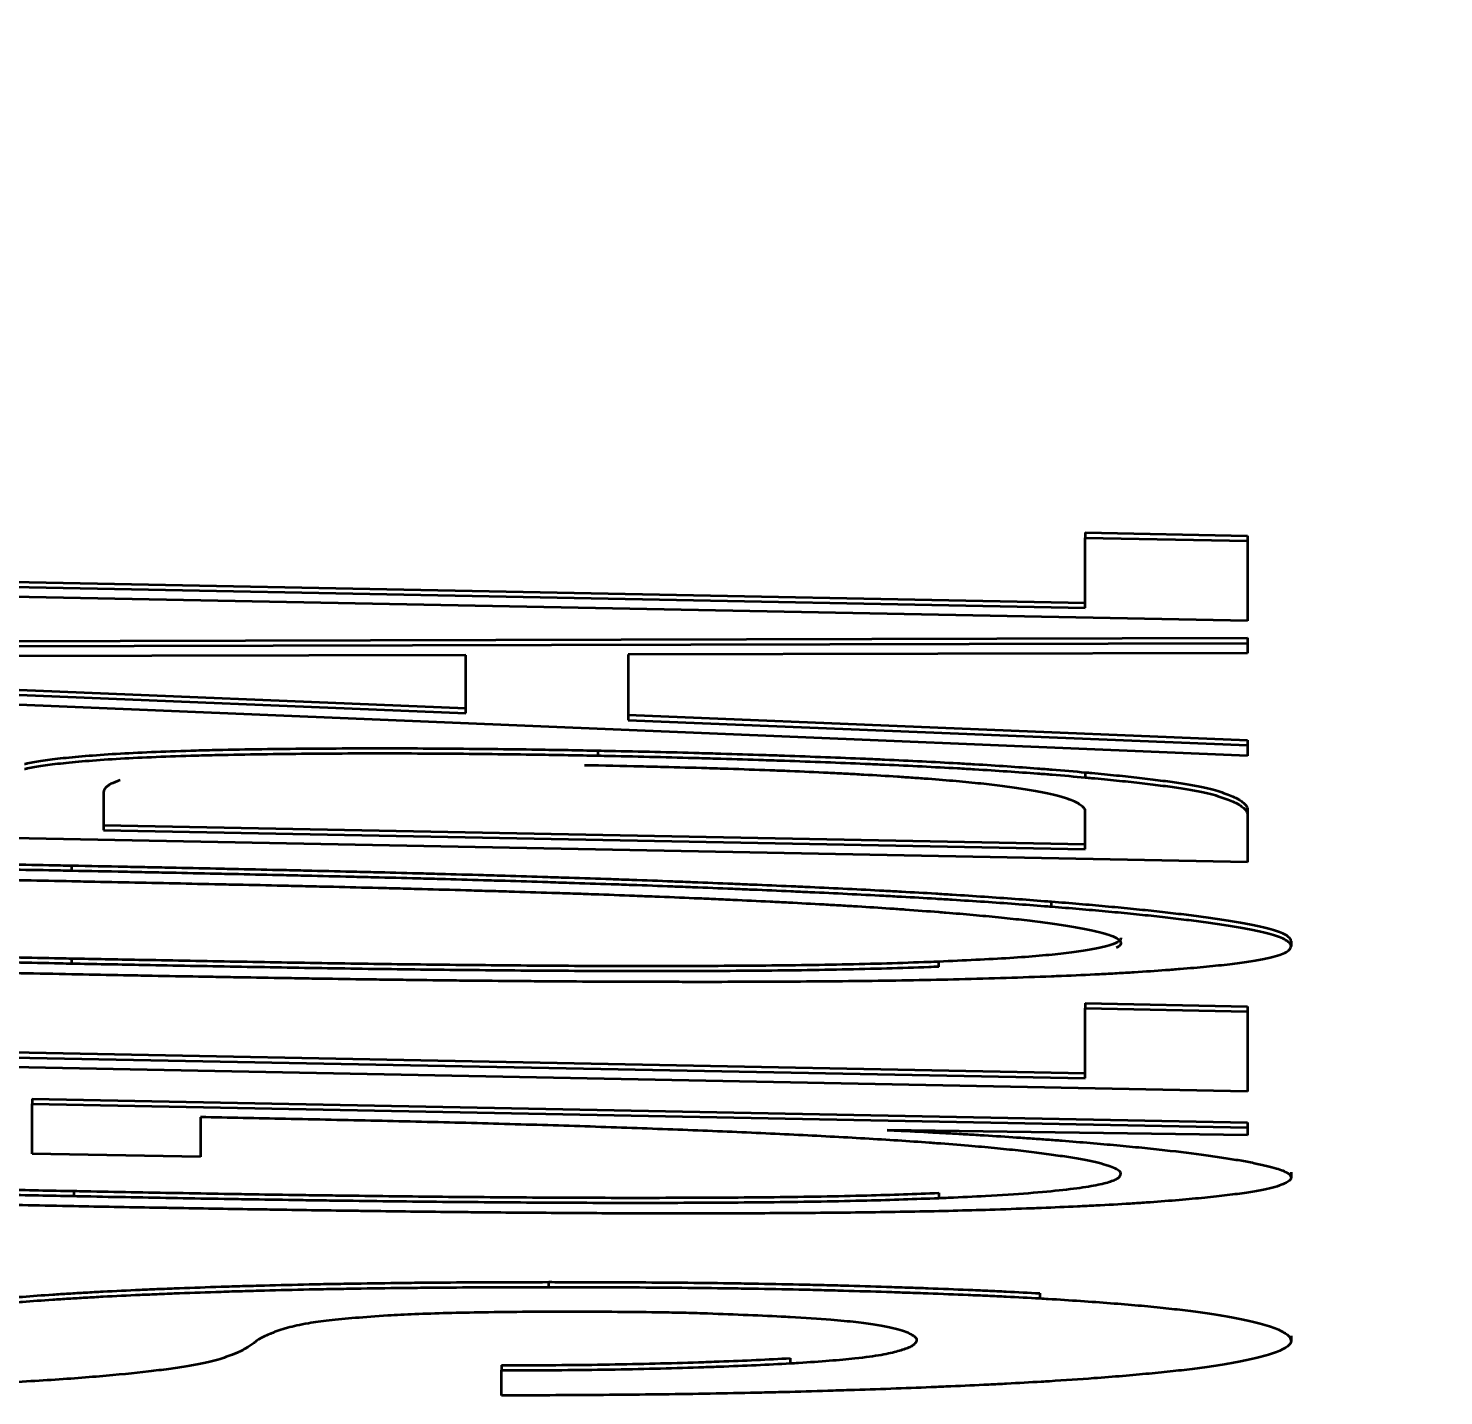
# Model space of a CAD drawing. Header units: millimetres. Extents: x 0 to 420, y 0 to 297.
# Drawn here: x 319.7529 to 320.033, y 137.5788 to 137.8494 of the extents above; entities that cross this region are included whole.
import ezdxf

# ---------------------------------------------------------------- set-up
doc = ezdxf.new("R2010")
doc.units = ezdxf.units.MM
doc.layers.add('尺寸线层', color=150, linetype='Continuous')
doc.styles.add('SLDTEXTSTYLE2', font='TXT', dxfattribs={"width": 0.7})
doc.dimstyles.new('SLDDIMSTYLE0', dxfattribs={"dimtxt": 3.5, "dimasz": 3.302, "dimexe": 0, "dimexo": 0.0625, "dimgap": 0.875, "dimtad": 1, "dimdec": 1, "dimlfac": 100, "dimrnd": 1e-09, "dimzin": 12, "dimdsep": 46, "dimtxsty": 'SLDTEXTSTYLE2', "dimsah": 1, "dimcen": 0.09, "dimadec": 0, "dimazin": 3, "dimtfac": 1, "dimtdec": 3, "dimtofl": 0, "dimtmove": 0, "dimatfit": 3, "dimfxl": 0, "dimfrac": 2, "dimtolj": 1, "dimtzin": 12, "dimarcsym": 0})

# ---------------------------------------------------------------- blocks, each defined once
blk = doc.blocks.new('_D')
at = {"layer": '尺寸线层'}
for p, q in [((291.94307, 202.64124), (364.68758, 202.64124)), ((363.68758, 202.64124), (363.68758, 128.58016)), ((326.11667, 128.58016), (364.68758, 128.58016))]:
    blk.add_line(p, q, dxfattribs=at)
for points in [[(363.68758, 202.64124), (363.17958, 199.33924), (364.19558, 199.33924)], [(363.68758, 128.58016), (364.19558, 131.88216), (363.17958, 131.88216)]]:
    blk.add_solid(points, dxfattribs=at)
at = {"layer": '尺寸线层', "insert": (359.17585, 158.53763), "char_height": 3.5, "attachment_point": 1, "rotation": 90, "style": 'SLDTEXTSTYLE2'}
blk.add_mtext('7406.11', dxfattribs=at)

msp = doc.modelspace()

# ---------------------------------------------------------------- linework, layer by layer
at = {"color": 7, "linetype": 'Continuous', "lineweight": 35}
for p, q in [((319.96209, 137.74956), (319.99421, 137.74893)), ((319.96209, 137.74956), (319.96209, 137.74856)), ((319.96209, 137.74856), (319.99421, 137.74793)), ((319.96209, 137.7347), (319.96209, 137.74856)), ((319.99421, 137.74893), (319.99421, 137.74793)), ((319.99421, 137.74793), (319.99421, 137.73211)), ((319.52921, 137.74413), (319.96209, 137.73569)), ((319.52921, 137.74313), (319.96209, 137.7347)), ((319.99421, 137.73211), (319.52921, 137.74118)), ((319.52921, 137.72755), (319.99421, 137.72872)), ((319.99421, 137.72872), (319.99421, 137.72772)), ((319.52921, 137.72655), (319.99421, 137.72772)), ((319.99421, 137.72574), (319.8716, 137.72542)), ((319.99421, 137.72772), (319.99421, 137.72574)), ((319.99421, 137.70542), (319.52921, 137.72464)), ((319.83947, 137.72533), (319.57661, 137.72466)), ((319.57661, 137.72466), (319.83947, 137.71383)), ((319.59944, 137.72472), (319.83947, 137.71483)), ((319.83947, 137.71383), (319.83947, 137.72533)), ((319.8716, 137.72542), (319.8716, 137.71248)), ((319.8716, 137.71348), (319.99421, 137.70846)), ((319.8716, 137.71248), (319.99421, 137.70747)), ((319.86572, 137.70544), (319.86572, 137.70644)), ((319.99421, 137.70846), (319.99421, 137.70747)), ((319.99421, 137.70747), (319.99421, 137.70542)), ((319.96209, 137.70212), (319.96209, 137.70112)), ((319.76779, 137.69819), (319.76779, 137.6907)), ((319.99421, 137.68433), (319.52921, 137.6934)), ((319.96209, 137.68692), (319.96209, 137.69441)), ((319.99421, 137.69478), (319.99421, 137.69378)), ((319.99421, 137.69378), (319.99421, 137.68433)), ((319.76779, 137.6917), (319.96209, 137.68792)), ((319.76779, 137.6907), (319.96209, 137.68692)), ((319.76152, 137.68262), (319.76152, 137.68362)), ((319.95543, 137.67549), (319.95543, 137.67649)), ((320.00283, 137.6687), (320.00283, 137.6677)), ((319.76152, 137.66424), (319.76152, 137.66523)), ((319.9331, 137.66365), (319.9331, 137.66465)), ((319.96209, 137.65644), (319.96209, 137.65544)), ((319.96209, 137.65644), (319.99421, 137.65581)), ((319.99421, 137.65581), (319.99421, 137.65481)), ((319.96209, 137.65544), (319.99421, 137.65481)), ((319.96209, 137.64157), (319.96209, 137.65544)), ((319.99421, 137.65481), (319.99421, 137.63899)), ((319.52921, 137.65101), (319.96209, 137.64257)), ((319.52921, 137.65001), (319.96209, 137.64157)), ((319.99421, 137.63899), (319.52921, 137.64806)), ((319.75368, 137.63751), (319.75368, 137.63651)), ((319.75368, 137.63751), (319.99421, 137.63283)), ((319.75368, 137.62665), (319.75368, 137.63651)), ((319.75368, 137.63651), (319.99421, 137.63183)), ((319.78698, 137.63388), (319.78698, 137.626)), ((319.99421, 137.63035), (319.92292, 137.63134)), ((319.99421, 137.63283), (319.99421, 137.63183)), ((319.99421, 137.63183), (319.99421, 137.63035)), ((319.78698, 137.626), (319.75368, 137.62665)), ((320.00283, 137.62297), (320.00283, 137.62197)), ((319.76191, 137.61928), (319.76191, 137.61828)), ((319.9331, 137.61888), (319.9331, 137.61788)), ((319.85593, 137.60026), (319.85593, 137.60126)), ((319.95308, 137.59903), (319.95308, 137.59803)), ((320.00283, 137.59059), (320.00283, 137.58959)), ((319.90372, 137.58618), (319.90372, 137.58518)), ((319.84653, 137.58478), (319.84653, 137.58378)), ((319.84653, 137.57881), (319.84653, 137.58378))]:
    msp.add_line(p, q, dxfattribs=at)
for points, knots in [([(318.59511, 137.95992), (318.61586, 137.93361), (318.65739, 137.88097), (318.7259, 137.80701), (318.79927, 137.73648), (318.87793, 137.67021), (318.96159, 137.60855), (319.04221, 137.55692), (319.11847, 137.51414), (319.18965, 137.4788), (319.26306, 137.44697), (319.34301, 137.41719), (319.42986, 137.39041), (319.51066, 137.37108), (319.581, 137.35833), (319.63306, 137.35129), (319.68112, 137.34695), (319.72691, 137.34459), (319.77614, 137.34421), (319.83173, 137.34617), (319.89034, 137.35074), (319.95148, 137.35829), (320.02171, 137.37001), (320.10096, 137.38738), (320.19273, 137.41339), (320.2866, 137.44653), (320.38183, 137.4875), (320.47474, 137.53498), (320.56498, 137.58896), (320.65213, 137.64931), (320.72981, 137.71112), (320.79863, 137.77299), (320.85945, 137.83394), (320.91736, 137.89801), (320.95307, 137.94334), (320.97092, 137.96601)], [0, 0, 0, 0, 0.037076, 0.074178, 0.111254, 0.149298, 0.187371, 0.225414, 0.254221, 0.283027, 0.312058, 0.341089, 0.375033, 0.409126, 0.42813, 0.44737, 0.459881, 0.4728, 0.489334, 0.506308, 0.528019, 0.549767, 0.571508, 0.604738, 0.637971, 0.676326, 0.714713, 0.753071, 0.792511, 0.831982, 0.871424, 0.903443, 0.935463, 0.967732, 1, 1, 1, 1]), ([(319.75212, 137.70381), (319.75233, 137.70385), (319.75339, 137.70407), (319.75569, 137.70446), (319.75967, 137.70497), (319.76473, 137.70544), (319.77087, 137.70586), (319.77804, 137.70621), (319.78468, 137.70644), (319.79172, 137.70661), (319.79907, 137.70674), (319.80811, 137.70684), (319.81728, 137.7069), (319.82648, 137.7069), (319.83565, 137.70685), (319.84474, 137.70677), (319.85481, 137.70664), (319.86173, 137.70651), (319.86572, 137.70644)], [0, 0, 0, 0, 0.0170389, 0.0852602, 0.1535159, 0.22182, 0.2901812, 0.3556573, 0.4210926, 0.4537215, 0.51908, 0.5843732, 0.6496575, 0.7149302, 0.780191, 0.8454409, 0.9106816, 1, 1, 1, 1]), ([(319.86572, 137.70644), (319.86648, 137.70642), (319.87026, 137.70635), (319.87697, 137.7062), (319.88427, 137.70601), (319.89144, 137.7058), (319.89707, 137.70563), (319.90396, 137.7054), (319.91071, 137.70515), (319.91727, 137.70489), (319.92368, 137.70461), (319.92985, 137.70432), (319.93572, 137.704), (319.94134, 137.70368), (319.94671, 137.70334), (319.95173, 137.70298), (319.95694, 137.70257), (319.95995, 137.70231), (319.96209, 137.70212)], [0, 0, 0, 0, 0.0192586, 0.0963186, 0.1733769, 0.2118963, 0.2889516, 0.3274706, 0.4045228, 0.481573, 0.5200931, 0.5971593, 0.6742254, 0.7127458, 0.7898107, 0.8668739, 0.9053938, 1, 1, 1, 1]), ([(319.75212, 137.70281), (319.75233, 137.70285), (319.75339, 137.70307), (319.75569, 137.70347), (319.75967, 137.70397), (319.76473, 137.70444), (319.77087, 137.70486), (319.77804, 137.70521), (319.78468, 137.70544), (319.79172, 137.70561), (319.79907, 137.70574), (319.80811, 137.70585), (319.81728, 137.7059), (319.82648, 137.7059), (319.83565, 137.70586), (319.84474, 137.70577), (319.85481, 137.70564), (319.86173, 137.70551), (319.86572, 137.70544)], [0, 0, 0, 0, 0.017039, 0.08526, 0.153516, 0.22182, 0.290181, 0.355657, 0.421093, 0.453721, 0.51908, 0.584373, 0.649657, 0.71493, 0.780191, 0.845441, 0.910682, 1, 1, 1, 1]), ([(319.96209, 137.69441), (319.96209, 137.69446), (319.96208, 137.69469), (319.96187, 137.6951), (319.96135, 137.69556), (319.96077, 137.69593), (319.96007, 137.69629), (319.95921, 137.69666), (319.95818, 137.69702), (319.95734, 137.69729), (319.95603, 137.69765), (319.95445, 137.69801), (319.95215, 137.69845), (319.9495, 137.69888), (319.94578, 137.69939), (319.94155, 137.69989), (319.93666, 137.70036), (319.93204, 137.70074), (319.92805, 137.70103), (319.92389, 137.70131), (319.91946, 137.70157), (319.9148, 137.70183), (319.91002, 137.70207), (319.90495, 137.7023), (319.89835, 137.70256), (319.89287, 137.70275), (319.88582, 137.70297), (319.88004, 137.70312), (319.87197, 137.70332), (319.86672, 137.70343), (319.86298, 137.70351)], [0, 0, 0, 0, 0.011906, 0.05954, 0.107173, 0.130986, 0.1548, 0.202432, 0.226245, 0.250059, 0.273874, 0.321519, 0.345334, 0.39298, 0.440627, 0.488276, 0.53594, 0.583601, 0.607418, 0.631235, 0.67889, 0.702706, 0.726522, 0.774189, 0.798007, 0.845664, 0.86948, 0.917128, 0.940943, 1, 1, 1, 1]), ([(319.86572, 137.70544), (319.86648, 137.70543), (319.87026, 137.70535), (319.87697, 137.7052), (319.88427, 137.70501), (319.89144, 137.70481), (319.89707, 137.70463), (319.90396, 137.7044), (319.91071, 137.70415), (319.91727, 137.70389), (319.92368, 137.70361), (319.92985, 137.70332), (319.93572, 137.70301), (319.94134, 137.70268), (319.94671, 137.70234), (319.95173, 137.70198), (319.95694, 137.70158), (319.95995, 137.70131), (319.96209, 137.70112)], [0, 0, 0, 0, 0.019259, 0.096319, 0.173377, 0.211896, 0.288952, 0.327471, 0.404523, 0.481573, 0.520093, 0.597159, 0.674225, 0.712746, 0.789811, 0.866874, 0.905394, 1, 1, 1, 1]), ([(319.77105, 137.70058), (319.77039, 137.70033), (319.76939, 137.69995), (319.7686, 137.69945), (319.76816, 137.69907), (319.76785, 137.69866), (319.76781, 137.69836), (319.76779, 137.69819)], [0, 0, 0, 0, 0.316079, 0.474052, 0.632023, 0.789991, 1, 1, 1, 1]), ([(319.96209, 137.70212), (319.96252, 137.70208), (319.96467, 137.70189), (319.96836, 137.70153), (319.9729, 137.70104), (319.97702, 137.70054), (319.98067, 137.70003), (319.98381, 137.69951), (319.98642, 137.69898), (319.98808, 137.69853), (319.98944, 137.69808), (319.99068, 137.69762), (319.99171, 137.69717), (319.99258, 137.69671), (319.99329, 137.69625), (319.99378, 137.69579), (319.99413, 137.6953), (319.99418, 137.695), (319.99421, 137.69478)], [0, 0, 0, 0, 0.017955, 0.08979, 0.161629, 0.23347, 0.305314, 0.377162, 0.449012, 0.520866, 0.556776, 0.628599, 0.700424, 0.736334, 0.808158, 0.879983, 0.915893, 1, 1, 1, 1]), ([(319.96209, 137.70112), (319.96252, 137.70108), (319.96467, 137.70089), (319.96836, 137.70053), (319.9729, 137.70005), (319.97702, 137.69955), (319.98067, 137.69904), (319.98381, 137.69851), (319.98642, 137.69798), (319.98808, 137.69753), (319.98944, 137.69708), (319.99068, 137.69663), (319.99171, 137.69617), (319.99258, 137.69571), (319.99329, 137.69526), (319.99378, 137.6948), (319.99413, 137.69431), (319.99418, 137.694), (319.99421, 137.69378)], [0, 0, 0, 0, 0.017955, 0.08979, 0.161629, 0.23347, 0.305314, 0.377162, 0.449012, 0.520866, 0.556776, 0.628599, 0.700424, 0.736334, 0.808158, 0.879983, 0.915893, 1, 1, 1, 1]), ([(319.76152, 137.68362), (319.76076, 137.68363), (319.75698, 137.68371), (319.75167, 137.68381), (319.74406, 137.68395), (319.73795, 137.68406), (319.73183, 137.68417), (319.7257, 137.68428), (319.71956, 137.68438), (319.71186, 137.68451), (319.70569, 137.6846), (319.69948, 137.68469), (319.69324, 137.68477), (319.68697, 137.68485), (319.68067, 137.68491), (319.67436, 137.68497), (319.66802, 137.68503), (319.66166, 137.68507), (319.65529, 137.6851), (319.6489, 137.68512), (319.6425, 137.68514), (319.6361, 137.68514), (319.62969, 137.68513), (319.62171, 137.6851), (319.61375, 137.68505), (319.60425, 137.68496), (319.59494, 137.68482), (319.58241, 137.68457), (319.57384, 137.68426), (319.568, 137.68405)], [0, 0, 0, 0, 0.011962, 0.059813, 0.083738, 0.131589, 0.155514, 0.179438, 0.227289, 0.251214, 0.299066, 0.322991, 0.346917, 0.394773, 0.418698, 0.442624, 0.490481, 0.514406, 0.538332, 0.586193, 0.61012, 0.634046, 0.68191, 0.705837, 0.753702, 0.801579, 0.849483, 0.897392, 1, 1, 1, 1]), ([(319.76152, 137.68262), (319.76076, 137.68264), (319.75698, 137.68271), (319.75167, 137.68281), (319.74406, 137.68295), (319.73795, 137.68307), (319.73183, 137.68317), (319.7257, 137.68328), (319.71956, 137.68338), (319.71186, 137.68351), (319.70569, 137.6836), (319.69948, 137.68369), (319.69324, 137.68378), (319.68697, 137.68385), (319.68067, 137.68392), (319.67436, 137.68398), (319.66802, 137.68403), (319.66166, 137.68407), (319.65529, 137.6841), (319.6489, 137.68413), (319.6425, 137.68414), (319.6361, 137.68414), (319.62969, 137.68413), (319.62171, 137.6841), (319.61375, 137.68405), (319.60425, 137.68397), (319.59494, 137.68383), (319.58241, 137.68357), (319.57384, 137.68326), (319.568, 137.68305)], [0, 0, 0, 0, 0.011962, 0.059813, 0.083738, 0.131589, 0.155514, 0.179438, 0.227289, 0.251214, 0.299066, 0.322991, 0.346917, 0.394773, 0.418698, 0.442624, 0.490481, 0.514406, 0.538332, 0.586193, 0.61012, 0.634046, 0.68191, 0.705837, 0.753702, 0.801579, 0.849483, 0.897392, 1, 1, 1, 1]), ([(319.95543, 137.67649), (319.95496, 137.67652), (319.95262, 137.67671), (319.94827, 137.67704), (319.94219, 137.67747), (319.93689, 137.67781), (319.93142, 137.67815), (319.9269, 137.67841), (319.92108, 137.67872), (319.91509, 137.67903), (319.90889, 137.67932), (319.90261, 137.6796), (319.8975, 137.67982), (319.89103, 137.68009), (319.88578, 137.6803), (319.87912, 137.68056), (319.87372, 137.68076), (319.86688, 137.681), (319.86134, 137.68118), (319.85434, 137.6814), (319.8487, 137.68158), (319.84157, 137.68179), (319.83582, 137.68195), (319.82857, 137.68214), (319.82273, 137.68229), (319.81536, 137.68247), (319.80942, 137.68261), (319.80199, 137.68278), (319.79602, 137.68291), (319.78853, 137.68307), (319.78253, 137.6832), (319.7765, 137.68332), (319.77001, 137.68345), (319.76501, 137.68355), (319.76152, 137.68362)], [0, 0, 0, 0, 0.0102448, 0.0512301, 0.092216, 0.1332024, 0.1536928, 0.1946799, 0.2151704, 0.2561581, 0.2971422, 0.317632, 0.3586143, 0.3791041, 0.4200865, 0.4405764, 0.481559, 0.5020489, 0.5430312, 0.5635209, 0.6045024, 0.6249921, 0.6659736, 0.6864634, 0.727445, 0.7479347, 0.7889154, 0.8094048, 0.850384, 0.8708735, 0.9118528, 0.9323422, 0.9528316, 1, 1, 1, 1]), ([(319.59033, 137.68118), (319.59098, 137.68121), (319.59426, 137.68134), (319.60052, 137.68155), (319.60937, 137.68177), (319.6216, 137.68197), (319.63422, 137.68205), (319.64676, 137.68207), (319.65616, 137.68206), (319.66553, 137.68202), (319.67795, 137.68192), (319.69028, 137.68179), (319.70249, 137.68163), (319.71007, 137.68152), (319.7161, 137.68142), (319.7206, 137.68135), (319.7266, 137.68125), (319.73408, 137.68111), (319.74625, 137.68089), (319.75536, 137.68072), (319.76152, 137.6806)], [0, 0, 0, 0, 0.013514, 0.067665, 0.121818, 0.175965, 0.282182, 0.335069, 0.387953, 0.440836, 0.493715, 0.599495, 0.652366, 0.705236, 0.731669, 0.758102, 0.784534, 0.837399, 0.890265, 1, 1, 1, 1]), ([(319.95543, 137.67549), (319.95496, 137.67553), (319.95262, 137.67571), (319.94827, 137.67604), (319.94219, 137.67647), (319.93689, 137.67681), (319.93142, 137.67715), (319.9269, 137.67741), (319.92108, 137.67772), (319.91509, 137.67803), (319.90889, 137.67832), (319.90261, 137.6786), (319.8975, 137.67883), (319.89103, 137.6791), (319.88578, 137.67931), (319.87912, 137.67956), (319.87372, 137.67976), (319.86688, 137.68), (319.86134, 137.68018), (319.85434, 137.6804), (319.8487, 137.68058), (319.84157, 137.68079), (319.83582, 137.68095), (319.82857, 137.68114), (319.82273, 137.68129), (319.81536, 137.68147), (319.80942, 137.68161), (319.80199, 137.68178), (319.79602, 137.68191), (319.78853, 137.68207), (319.78253, 137.6822), (319.7765, 137.68232), (319.77001, 137.68246), (319.76501, 137.68255), (319.76152, 137.68262)], [0, 0, 0, 0, 0.010245, 0.05123, 0.092216, 0.133202, 0.153693, 0.19468, 0.21517, 0.256158, 0.297142, 0.317632, 0.358614, 0.379104, 0.420087, 0.440576, 0.481559, 0.502049, 0.543031, 0.563521, 0.604502, 0.624992, 0.665974, 0.686463, 0.727445, 0.747935, 0.788915, 0.809405, 0.850384, 0.870873, 0.911853, 0.932342, 0.952832, 1, 1, 1, 1]), ([(319.76152, 137.6806), (319.76228, 137.68058), (319.76606, 137.68051), (319.77588, 137.68031), (319.78642, 137.68009), (319.79691, 137.67987), (319.80289, 137.67974), (319.80886, 137.6796), (319.81479, 137.67947), (319.82068, 137.67932), (319.82653, 137.67917), (319.83234, 137.67902), (319.8381, 137.67886), (319.84382, 137.67869), (319.8495, 137.67852), (319.85514, 137.67835), (319.86069, 137.67817), (319.86618, 137.67798), (319.87158, 137.67778), (319.87821, 137.67752), (319.88342, 137.67731), (319.88854, 137.67709), (319.89359, 137.67686), (319.89854, 137.67663), (319.90455, 137.67632), (319.90922, 137.67607), (319.91374, 137.67581), (319.91815, 137.67555), (319.9224, 137.67527), (319.92779, 137.6749), (319.93093, 137.67466), (319.9331, 137.6745)], [0, 0, 0, 0, 0.011695, 0.058476, 0.15204, 0.175431, 0.222212, 0.245602, 0.268993, 0.315777, 0.339167, 0.362558, 0.409342, 0.432732, 0.456123, 0.502908, 0.526299, 0.54969, 0.596478, 0.619869, 0.666656, 0.690048, 0.713439, 0.760227, 0.783619, 0.830411, 0.853803, 0.877194, 0.923986, 0.947378, 1, 1, 1, 1]), ([(320.00283, 137.6687), (320.00283, 137.66875), (320.00282, 137.66898), (320.00257, 137.66939), (320.00182, 137.66994), (320.00062, 137.67049), (319.99897, 137.67103), (319.99687, 137.67157), (319.99431, 137.6721), (319.99132, 137.67263), (319.98788, 137.67314), (319.98415, 137.67365), (319.9801, 137.67415), (319.97575, 137.67464), (319.97109, 137.67512), (319.96614, 137.67559), (319.96095, 137.67605), (319.95727, 137.67634), (319.95543, 137.67649)], [0, 0, 0, 0, 0.016432, 0.082173, 0.147916, 0.213659, 0.279403, 0.345148, 0.410893, 0.476637, 0.542378, 0.608114, 0.673849, 0.739585, 0.805322, 0.871059, 0.935485, 1, 1, 1, 1]), ([(320.00283, 137.6677), (320.00283, 137.66775), (320.00282, 137.66798), (320.00257, 137.66839), (320.00182, 137.66894), (320.00062, 137.66949), (319.99897, 137.67003), (319.99687, 137.67057), (319.99431, 137.6711), (319.99132, 137.67163), (319.98788, 137.67214), (319.98415, 137.67265), (319.9801, 137.67315), (319.97575, 137.67364), (319.97109, 137.67412), (319.96614, 137.67459), (319.96095, 137.67505), (319.95727, 137.67534), (319.95543, 137.67549)], [0, 0, 0, 0, 0.016432, 0.082173, 0.147916, 0.213659, 0.279403, 0.345148, 0.410893, 0.476637, 0.542378, 0.608114, 0.673849, 0.739585, 0.805322, 0.871059, 0.935485, 1, 1, 1, 1]), ([(319.9331, 137.6745), (319.93357, 137.67446), (319.93592, 137.67427), (319.93996, 137.67393), (319.94414, 137.67354), (319.94805, 137.67314), (319.95097, 137.67281), (319.95433, 137.67239), (319.95679, 137.67205), (319.95956, 137.67162), (319.96153, 137.67127), (319.96369, 137.67083), (319.96518, 137.67047), (319.96672, 137.67002), (319.96769, 137.66966), (319.96838, 137.66929), (319.96897, 137.66889), (319.96907, 137.66858), (319.96914, 137.66835)], [0, 0, 0, 0, 0.020913, 0.104586, 0.188261, 0.230089, 0.313767, 0.355596, 0.439276, 0.481105, 0.564786, 0.606614, 0.690295, 0.732124, 0.815807, 0.857636, 0.899465, 1, 1, 1, 1]), ([(319.76152, 137.66523), (319.76076, 137.66525), (319.75698, 137.66532), (319.7502, 137.66546), (319.74268, 137.66562), (319.73667, 137.66575), (319.73217, 137.66584), (319.72619, 137.66597), (319.72021, 137.6661), (319.71424, 137.66624), (319.70831, 137.66638), (319.70242, 137.66652), (319.69658, 137.66667), (319.69077, 137.66682), (319.68501, 137.66698), (319.6793, 137.66715), (319.67362, 137.66732), (319.66799, 137.6675), (319.66245, 137.66768), (319.65696, 137.66787), (319.65155, 137.66807), (319.64491, 137.66832), (319.63968, 137.66853), (319.63455, 137.66875), (319.62948, 137.66898), (319.6245, 137.66921), (319.61848, 137.66951), (319.61382, 137.66976), (319.60932, 137.67003), (319.60492, 137.67029), (319.6007, 137.67057), (319.59544, 137.67094), (319.59241, 137.67117), (319.59033, 137.67133)], [0, 0, 0, 0, 0.011715, 0.058574, 0.105433, 0.128862, 0.152291, 0.175721, 0.22258, 0.246009, 0.269439, 0.316301, 0.339731, 0.36316, 0.410022, 0.433452, 0.456882, 0.503744, 0.527175, 0.550605, 0.59747, 0.6209, 0.667765, 0.691195, 0.714625, 0.761492, 0.784924, 0.831796, 0.855227, 0.878658, 0.925529, 0.94896, 1, 1, 1, 1]), ([(319.76152, 137.66424), (319.76076, 137.66425), (319.75698, 137.66433), (319.7502, 137.66446), (319.74268, 137.66462), (319.73667, 137.66475), (319.73217, 137.66484), (319.72619, 137.66497), (319.72021, 137.66511), (319.71424, 137.66524), (319.70831, 137.66538), (319.70242, 137.66552), (319.69658, 137.66567), (319.69077, 137.66583), (319.68501, 137.66599), (319.6793, 137.66615), (319.67362, 137.66632), (319.66799, 137.6665), (319.66245, 137.66668), (319.65696, 137.66687), (319.65155, 137.66707), (319.64491, 137.66732), (319.63968, 137.66754), (319.63455, 137.66776), (319.62948, 137.66798), (319.6245, 137.66821), (319.61848, 137.66851), (319.61382, 137.66877), (319.60932, 137.66903), (319.60492, 137.66929), (319.6007, 137.66957), (319.59544, 137.66994), (319.59241, 137.67017), (319.59033, 137.67033)], [0, 0, 0, 0, 0.011715, 0.058574, 0.105433, 0.128862, 0.152291, 0.175721, 0.22258, 0.246009, 0.269439, 0.316301, 0.339731, 0.36316, 0.410022, 0.433452, 0.456882, 0.503744, 0.527175, 0.550605, 0.59747, 0.6209, 0.667765, 0.691195, 0.714625, 0.761492, 0.784924, 0.831796, 0.855227, 0.878658, 0.925529, 0.94896, 1, 1, 1, 1]), ([(319.568, 137.66934), (319.56846, 137.66931), (319.5708, 137.66912), (319.57516, 137.66879), (319.58123, 137.66836), (319.58653, 137.66802), (319.59201, 137.66768), (319.59653, 137.66742), (319.60235, 137.66711), (319.60834, 137.6668), (319.61454, 137.66651), (319.62082, 137.66623), (319.62592, 137.66601), (319.6324, 137.66574), (319.63765, 137.66553), (319.64431, 137.66527), (319.64971, 137.66507), (319.65655, 137.66483), (319.66209, 137.66465), (319.66908, 137.66443), (319.67473, 137.66425), (319.68185, 137.66405), (319.6876, 137.66388), (319.69486, 137.66369), (319.70071, 137.66354), (319.70808, 137.66336), (319.71402, 137.66322), (319.72146, 137.66306), (319.72743, 137.66292), (319.73491, 137.66276), (319.74091, 137.66263), (319.74692, 137.66251), (319.75328, 137.66237), (319.75816, 137.66228), (319.76152, 137.66221)], [0, 0, 0, 0, 0.0102611, 0.0513116, 0.0923627, 0.1334142, 0.1539372, 0.1949894, 0.2155125, 0.2565653, 0.2976146, 0.318137, 0.3591844, 0.3797068, 0.4207544, 0.4412768, 0.4823247, 0.5028471, 0.5438945, 0.5644168, 0.6054635, 0.6259858, 0.6670326, 0.6875549, 0.7286018, 0.7491241, 0.7901699, 0.8106918, 0.8517361, 0.8722581, 0.9133023, 0.9338243, 0.9543463, 1, 1, 1, 1]), ([(319.96914, 137.66935), (319.96914, 137.66931), (319.96912, 137.66908), (319.96886, 137.66875), (319.96826, 137.66839), (319.96743, 137.66802), (319.96625, 137.66766), (319.96428, 137.66722), (319.9618, 137.66678), (319.95799, 137.66627), (319.95314, 137.66579), (319.94553, 137.66521), (319.93804, 137.66487), (319.9331, 137.66465)], [0, 0, 0, 0, 0.02576, 0.128848, 0.180375, 0.231903, 0.33502, 0.386551, 0.489695, 0.592865, 0.696088, 0.799345, 1, 1, 1, 1]), ([(319.95543, 137.66178), (319.95609, 137.66181), (319.95937, 137.66194), (319.96375, 137.66214), (319.96845, 137.66239), (319.97293, 137.66266), (319.97709, 137.66294), (319.98186, 137.66331), (319.98535, 137.66361), (319.98931, 137.66401), (319.99215, 137.66435), (319.99513, 137.66477), (319.99711, 137.66512), (319.99912, 137.66557), (320.00069, 137.66602), (320.00196, 137.66657), (320.0027, 137.66713), (320.00279, 137.66751), (320.00283, 137.6677)], [0, 0, 0, 0, 0.020298, 0.101583, 0.142188, 0.182793, 0.264066, 0.304669, 0.385924, 0.426525, 0.50779, 0.548395, 0.629659, 0.670261, 0.7515, 0.832726, 0.916247, 1, 1, 1, 1]), ([(319.96914, 137.66835), (319.96914, 137.66831), (319.96912, 137.66808), (319.96888, 137.66776), (319.9684, 137.66748), (319.96823, 137.66739)], [0, 0, 0, 0, 0.1428156, 0.714335, 1, 1, 1, 1]), ([(319.9331, 137.66465), (319.93245, 137.66462), (319.92916, 137.66449), (319.92291, 137.66428), (319.91405, 137.66406), (319.90176, 137.66386), (319.88905, 137.66378), (319.87639, 137.66376), (319.86691, 137.66377), (319.85745, 137.66381), (319.84491, 137.66391), (319.83246, 137.66404), (319.82014, 137.6642), (319.81097, 137.66434), (319.79886, 137.66454), (319.78679, 137.66476), (319.77333, 137.66501), (319.76593, 137.66515), (319.76152, 137.66523)], [0, 0, 0, 0, 0.013485, 0.067519, 0.121555, 0.175583, 0.282553, 0.335815, 0.389075, 0.442333, 0.495588, 0.602123, 0.65537, 0.708617, 0.761862, 0.868345, 0.921586, 1, 1, 1, 1]), ([(319.9331, 137.66365), (319.93245, 137.66362), (319.92916, 137.66349), (319.92291, 137.66328), (319.91405, 137.66307), (319.90176, 137.66286), (319.88905, 137.66278), (319.87639, 137.66276), (319.86691, 137.66277), (319.85745, 137.66282), (319.84491, 137.66291), (319.83246, 137.66304), (319.82014, 137.6632), (319.81097, 137.66334), (319.79886, 137.66355), (319.78679, 137.66376), (319.77333, 137.66401), (319.76593, 137.66415), (319.76152, 137.66424)], [0, 0, 0, 0, 0.013485, 0.067519, 0.121555, 0.175583, 0.282553, 0.335815, 0.389075, 0.442333, 0.495588, 0.602123, 0.65537, 0.708617, 0.761862, 0.868345, 0.921586, 1, 1, 1, 1]), ([(319.76152, 137.66221), (319.76227, 137.6622), (319.76605, 137.66212), (319.77136, 137.66202), (319.77896, 137.66187), (319.78506, 137.66176), (319.79118, 137.66166), (319.79732, 137.66155), (319.80346, 137.66145), (319.81117, 137.66132), (319.81735, 137.66123), (319.82357, 137.66114), (319.8298, 137.66106), (319.83607, 137.66098), (319.84395, 137.6609), (319.85027, 137.66085), (319.85662, 137.6608), (319.86298, 137.66076), (319.86935, 137.66072), (319.87575, 137.6607), (319.88054, 137.6607), (319.88695, 137.66069), (319.89335, 137.6607), (319.90133, 137.66073), (319.9093, 137.66078), (319.9188, 137.66086), (319.92812, 137.661), (319.94079, 137.66126), (319.94947, 137.66157), (319.95543, 137.66178)], [0, 0, 0, 0, 0.01194, 0.059699, 0.083579, 0.131338, 0.155218, 0.179097, 0.226856, 0.250736, 0.298496, 0.322376, 0.346256, 0.39402, 0.4179, 0.465665, 0.489545, 0.513425, 0.561193, 0.585073, 0.608954, 0.632835, 0.680607, 0.704488, 0.752263, 0.800046, 0.847859, 0.895677, 1, 1, 1, 1]), ([(319.93271, 137.6287), (319.93221, 137.62874), (319.92973, 137.62892), (319.923, 137.62938), (319.91406, 137.6299), (319.90449, 137.63039), (319.897, 137.63074), (319.88678, 137.63118), (319.87617, 137.63159), (319.86519, 137.63197), (319.85679, 137.63224), (319.84824, 137.63249), (319.83955, 137.63273), (319.83074, 137.63295), (319.82179, 137.63315), (319.81282, 137.63334), (319.80124, 137.63359), (319.7926, 137.63376), (319.78698, 137.63388)], [0, 0, 0, 0, 0.0138, 0.069012, 0.179533, 0.234747, 0.289959, 0.345165, 0.455626, 0.510834, 0.56604, 0.621245, 0.676451, 0.731656, 0.78686, 0.842059, 0.897258, 1, 1, 1, 1]), ([(319.92292, 137.63134), (319.92353, 137.63131), (319.92659, 137.63116), (319.93077, 137.63094), (319.93541, 137.63069), (319.93881, 137.6305), (319.94324, 137.63023), (319.94751, 137.62996), (319.95161, 137.62967), (319.95461, 137.62946), (319.95848, 137.62917), (319.96221, 137.62887), (319.96577, 137.62856), (319.96922, 137.62825), (319.97333, 137.62786), (319.97944, 137.62721), (319.98482, 137.62654), (319.98955, 137.62586), (319.99275, 137.62534), (319.99557, 137.62481), (319.99803, 137.62428), (320.00042, 137.62363), (320.00239, 137.62286), (320.00269, 137.62227), (320.00283, 137.62197)], [0, 0, 0, 0, 0.012843, 0.064227, 0.089914, 0.115601, 0.141289, 0.192673, 0.21836, 0.244048, 0.269735, 0.321117, 0.346804, 0.372491, 0.423873, 0.475255, 0.578082, 0.629463, 0.680844, 0.732226, 0.783608, 0.834996, 0.917159, 1, 1, 1, 1]), ([(319.96914, 137.62263), (319.96914, 137.62267), (319.96912, 137.6229), (319.96886, 137.62322), (319.96816, 137.62368), (319.96731, 137.62405), (319.96591, 137.6245), (319.96453, 137.62486), (319.96247, 137.6253), (319.96058, 137.62565), (319.95793, 137.62609), (319.95559, 137.62643), (319.95238, 137.62685), (319.94958, 137.62718), (319.94578, 137.62759), (319.94249, 137.6279), (319.93793, 137.6283), (319.93484, 137.62854), (319.93271, 137.6287)], [0, 0, 0, 0, 0.021083, 0.10545, 0.147619, 0.231985, 0.274155, 0.358518, 0.400687, 0.485046, 0.527214, 0.61157, 0.653739, 0.7381, 0.780269, 0.864634, 0.906804, 1, 1, 1, 1]), ([(319.59228, 137.62549), (319.59275, 137.62546), (319.59509, 137.62527), (319.59851, 137.62501), (319.6036, 137.62466), (319.60785, 137.62438), (319.61227, 137.62412), (319.6168, 137.62386), (319.62149, 137.62361), (319.62634, 137.62337), (319.63129, 137.62313), (319.63632, 137.62291), (319.64272, 137.62263), (319.64792, 137.62242), (319.65321, 137.62221), (319.65854, 137.62201), (319.66396, 137.62181), (319.66945, 137.62162), (319.67499, 137.62144), (319.68058, 137.62126), (319.68623, 137.62108), (319.69191, 137.62092), (319.69764, 137.62075), (319.70342, 137.62059), (319.70924, 137.62044), (319.7151, 137.62029), (319.72101, 137.62015), (319.72694, 137.62001), (319.73289, 137.61988), (319.74037, 137.61971), (319.74951, 137.61952), (319.75723, 137.61937), (319.76191, 137.61928)], [0, 0, 0, 0, 0.01174, 0.05871, 0.08219, 0.129161, 0.152641, 0.176122, 0.223093, 0.246573, 0.270054, 0.317016, 0.340495, 0.387458, 0.410937, 0.434417, 0.48138, 0.504859, 0.528338, 0.575299, 0.598778, 0.622257, 0.669218, 0.692697, 0.716176, 0.763137, 0.786616, 0.810095, 0.857054, 0.880533, 0.927492, 1, 1, 1, 1]), ([(319.76191, 137.61624), (319.76115, 137.61625), (319.75738, 137.61633), (319.75211, 137.61644), (319.7446, 137.61659), (319.73861, 137.61672), (319.73264, 137.61686), (319.72669, 137.61699), (319.72075, 137.61713), (319.71334, 137.6173), (319.70744, 137.61744), (319.70012, 137.61763), (319.69432, 137.61779), (319.68714, 137.61799), (319.68144, 137.61815), (319.67439, 137.61837), (319.6688, 137.61855), (319.66189, 137.61878), (319.65642, 137.61897), (319.64966, 137.61922), (319.64433, 137.61942), (319.63774, 137.61968), (319.63255, 137.6199), (319.62615, 137.62018), (319.62111, 137.6204), (319.6149, 137.62069), (319.61001, 137.62093), (319.60406, 137.62124), (319.59826, 137.62155), (319.59267, 137.62188), (319.58723, 137.62222), (319.58301, 137.6225), (319.57723, 137.62289), (319.57369, 137.62316), (319.57113, 137.62335)], [0, 0, 0, 0, 0.0103897, 0.0519491, 0.0727286, 0.1142879, 0.1350674, 0.1558468, 0.1974061, 0.2181855, 0.2597455, 0.2805253, 0.3220875, 0.3428673, 0.3844292, 0.4052089, 0.4467706, 0.4675504, 0.5091122, 0.529892, 0.5714544, 0.5922342, 0.6337965, 0.6545763, 0.6961386, 0.7169184, 0.7584817, 0.7792621, 0.8208282, 0.8623938, 0.883174, 0.9247388, 0.9455189, 1, 1, 1, 1]), ([(319.59228, 137.62449), (319.59275, 137.62446), (319.59509, 137.62427), (319.59851, 137.62402), (319.6036, 137.62366), (319.60785, 137.62339), (319.61227, 137.62312), (319.6168, 137.62286), (319.62149, 137.62261), (319.62634, 137.62237), (319.63129, 137.62214), (319.63632, 137.62191), (319.64272, 137.62163), (319.64792, 137.62142), (319.65321, 137.62121), (319.65854, 137.62101), (319.66396, 137.62081), (319.66945, 137.62062), (319.67499, 137.62044), (319.68058, 137.62026), (319.68623, 137.62009), (319.69191, 137.61992), (319.69764, 137.61975), (319.70342, 137.6196), (319.70924, 137.61944), (319.7151, 137.61929), (319.72101, 137.61915), (319.72694, 137.61902), (319.73289, 137.61888), (319.74037, 137.61872), (319.74951, 137.61852), (319.75723, 137.61837), (319.76191, 137.61828)], [0, 0, 0, 0, 0.01174, 0.05871, 0.08219, 0.129161, 0.152641, 0.176122, 0.223093, 0.246573, 0.270054, 0.317016, 0.340495, 0.387458, 0.410937, 0.434417, 0.48138, 0.504859, 0.528338, 0.575299, 0.598778, 0.622257, 0.669218, 0.692697, 0.716176, 0.763137, 0.786616, 0.810095, 0.857054, 0.880533, 0.927492, 1, 1, 1, 1]), ([(319.9331, 137.61788), (319.93375, 137.6179), (319.937, 137.61804), (319.94334, 137.61835), (319.95117, 137.61886), (319.95798, 137.61949), (319.96217, 137.62006), (319.96471, 137.62053), (319.96623, 137.62089), (319.96741, 137.62125), (319.96826, 137.62162), (319.96898, 137.62208), (319.96908, 137.62241), (319.96914, 137.62263)], [0, 0, 0, 0, 0.025563, 0.127988, 0.265169, 0.402324, 0.539395, 0.607781, 0.676161, 0.744537, 0.812908, 0.881275, 1, 1, 1, 1]), ([(320.00283, 137.62197), (320.00283, 137.62193), (320.00281, 137.6217), (320.00254, 137.62128), (320.00166, 137.62073), (320.0002, 137.62019), (319.99811, 137.61965), (319.9958, 137.61921), (319.99303, 137.61878), (319.99046, 137.61844), (319.98677, 137.61803), (319.98355, 137.61771), (319.97912, 137.61733), (319.97525, 137.61704), (319.96999, 137.61669), (319.96544, 137.61643), (319.95957, 137.61614), (319.95587, 137.61599), (319.95347, 137.6159)], [0, 0, 0, 0, 0.019737, 0.098711, 0.177691, 0.256677, 0.335672, 0.414676, 0.454158, 0.533175, 0.572656, 0.651654, 0.691136, 0.770155, 0.80964, 0.888684, 0.928171, 1, 1, 1, 1]), ([(319.76191, 137.61928), (319.76266, 137.61927), (319.76644, 137.61919), (319.7763, 137.619), (319.78702, 137.61881), (319.7978, 137.61864), (319.80398, 137.61854), (319.81018, 137.61845), (319.81641, 137.61837), (319.82423, 137.61827), (319.83681, 137.61813), (319.84949, 137.61803), (319.86225, 137.61796), (319.87185, 137.61794), (319.88146, 137.61795), (319.89104, 137.61799), (319.90056, 137.61807), (319.9099, 137.6182), (319.92113, 137.61844), (319.92847, 137.61871), (319.9331, 137.61888)], [0, 0, 0, 0, 0.013538, 0.067691, 0.17601, 0.203086, 0.257238, 0.284314, 0.31139, 0.365546, 0.419703, 0.528053, 0.582218, 0.636388, 0.690561, 0.744738, 0.798922, 0.85315, 0.907393, 1, 1, 1, 1]), ([(319.76191, 137.61828), (319.76266, 137.61827), (319.76644, 137.61819), (319.7763, 137.618), (319.78702, 137.61781), (319.7978, 137.61764), (319.80398, 137.61754), (319.81018, 137.61745), (319.81641, 137.61737), (319.82423, 137.61727), (319.83681, 137.61713), (319.84949, 137.61703), (319.86225, 137.61696), (319.87185, 137.61694), (319.88146, 137.61695), (319.89104, 137.617), (319.90056, 137.61707), (319.9099, 137.61721), (319.92113, 137.61744), (319.92847, 137.61771), (319.9331, 137.61788)], [0, 0, 0, 0, 0.013538, 0.067691, 0.17601, 0.203086, 0.257238, 0.284314, 0.31139, 0.365546, 0.419703, 0.528053, 0.582218, 0.636388, 0.690561, 0.744738, 0.798922, 0.85315, 0.907393, 1, 1, 1, 1]), ([(319.95347, 137.6159), (319.95281, 137.61587), (319.94952, 137.61574), (319.94143, 137.61546), (319.92852, 137.61514), (319.91536, 137.61496), (319.90469, 137.61488), (319.89666, 137.61483), (319.8886, 137.61481), (319.88053, 137.61481), (319.87247, 137.61482), (319.86577, 137.61485), (319.85908, 137.61489), (319.85374, 137.61493), (319.84709, 137.61498), (319.84178, 137.61503), (319.83516, 137.6151), (319.82857, 137.61517), (319.82201, 137.61526), (319.81547, 137.61535), (319.80896, 137.61544), (319.80246, 137.61554), (319.79598, 137.61564), (319.78951, 137.61575), (319.78306, 137.61586), (319.77652, 137.61597), (319.76989, 137.61609), (319.76457, 137.61619), (319.76191, 137.61624)], [0, 0, 0, 0, 0.012107, 0.060589, 0.14222, 0.223822, 0.264507, 0.30519, 0.345872, 0.386553, 0.427234, 0.467913, 0.48825, 0.528925, 0.549262, 0.589937, 0.610273, 0.650948, 0.691623, 0.711959, 0.752633, 0.793305, 0.813641, 0.854314, 0.894986, 0.915322, 0.957659, 1, 1, 1, 1]), ([(319.72156, 137.5939), (319.72168, 137.59394), (319.72229, 137.59417), (319.72331, 137.59449), (319.72469, 137.59485), (319.72623, 137.5952), (319.72799, 137.59556), (319.72998, 137.59591), (319.73212, 137.59625), (319.73449, 137.59659), (319.73709, 137.59693), (319.73988, 137.59726), (319.74295, 137.59758), (319.7463, 137.5979), (319.74895, 137.59813), (319.75266, 137.59843), (319.75666, 137.59872), (319.76092, 137.59899), (319.76424, 137.59919), (319.76885, 137.59944), (319.77374, 137.59968), (319.77887, 137.5999), (319.78414, 137.60011), (319.78963, 137.6003), (319.79529, 137.60047), (319.80106, 137.60063), (319.80697, 137.60078), (319.81302, 137.6009), (319.81916, 137.601), (319.8254, 137.60109), (319.83328, 137.60117), (319.83964, 137.60121), (319.84772, 137.60125), (319.85262, 137.60125), (319.85593, 137.60126)], [0, 0, 0, 0, 0.011743, 0.058728, 0.082215, 0.105703, 0.152689, 0.176177, 0.199665, 0.246652, 0.27014, 0.293629, 0.340627, 0.364116, 0.387606, 0.411095, 0.458097, 0.481587, 0.505077, 0.528568, 0.57558, 0.599071, 0.622562, 0.669569, 0.693059, 0.716549, 0.763555, 0.787046, 0.810537, 0.857544, 0.881034, 0.928033, 0.951522, 1, 1, 1, 1]), ([(319.72156, 137.5929), (319.72168, 137.59294), (319.72229, 137.59317), (319.72331, 137.59349), (319.72469, 137.59385), (319.72623, 137.5942), (319.72799, 137.59456), (319.72998, 137.59491), (319.73212, 137.59525), (319.73449, 137.5956), (319.73709, 137.59593), (319.73988, 137.59626), (319.74295, 137.59659), (319.7463, 137.5969), (319.74895, 137.59713), (319.75266, 137.59743), (319.75666, 137.59772), (319.76092, 137.59799), (319.76424, 137.59819), (319.76885, 137.59845), (319.77374, 137.59868), (319.77887, 137.5989), (319.78414, 137.59911), (319.78963, 137.5993), (319.79529, 137.59948), (319.80106, 137.59964), (319.80697, 137.59978), (319.81302, 137.5999), (319.81916, 137.6), (319.8254, 137.60009), (319.83328, 137.60017), (319.83964, 137.60021), (319.84772, 137.60025), (319.85262, 137.60025), (319.85593, 137.60026)], [0, 0, 0, 0, 0.011743, 0.058728, 0.082215, 0.105703, 0.152689, 0.176177, 0.199665, 0.246652, 0.27014, 0.293629, 0.340627, 0.364116, 0.387606, 0.411095, 0.458097, 0.481587, 0.505077, 0.528568, 0.57558, 0.599071, 0.622562, 0.669569, 0.693059, 0.716549, 0.763555, 0.787046, 0.810537, 0.857544, 0.881034, 0.928033, 0.951522, 1, 1, 1, 1]), ([(319.85593, 137.60126), (319.85673, 137.60126), (319.86073, 137.60125), (319.86793, 137.60124), (319.8759, 137.60119), (319.88382, 137.60113), (319.89011, 137.60106), (319.89785, 137.60094), (319.90395, 137.60082), (319.90988, 137.60069), (319.91569, 137.60053), (319.92139, 137.60036), (319.92694, 137.60018), (319.93238, 137.59999), (319.93766, 137.59978), (319.94274, 137.59955), (319.94754, 137.59933), (319.95089, 137.59915), (319.95308, 137.59903)], [0, 0, 0, 0, 0.022337, 0.111716, 0.201104, 0.245784, 0.335189, 0.379871, 0.469299, 0.513985, 0.558669, 0.648054, 0.692733, 0.737413, 0.826809, 0.871489, 0.91617, 1, 1, 1, 1]), ([(319.85593, 137.60026), (319.85673, 137.60026), (319.86073, 137.60026), (319.86793, 137.60024), (319.8759, 137.6002), (319.88382, 137.60013), (319.89011, 137.60006), (319.89785, 137.59994), (319.90395, 137.59983), (319.90988, 137.59969), (319.91569, 137.59953), (319.92139, 137.59936), (319.92694, 137.59918), (319.93238, 137.59899), (319.93766, 137.59878), (319.94274, 137.59856), (319.94754, 137.59833), (319.95089, 137.59815), (319.95308, 137.59803)], [0, 0, 0, 0, 0.022337, 0.111716, 0.201104, 0.245784, 0.335189, 0.379871, 0.469299, 0.513985, 0.558669, 0.648054, 0.692733, 0.737413, 0.826809, 0.871489, 0.91617, 1, 1, 1, 1]), ([(319.95308, 137.59803), (319.95364, 137.598), (319.95643, 137.59783), (319.96124, 137.59752), (319.96719, 137.59709), (319.97264, 137.59664), (319.97758, 137.59616), (319.98199, 137.59567), (319.98588, 137.59517), (319.98925, 137.59465), (319.99211, 137.59412), (319.9946, 137.59359), (319.99677, 137.59305), (319.9992, 137.59233), (320.00097, 137.5916), (320.00209, 137.59087), (320.0027, 137.59026), (320.00279, 137.58983), (320.00283, 137.58959)], [0, 0, 0, 0, 0.015086, 0.075456, 0.135827, 0.196199, 0.256569, 0.316939, 0.377306, 0.437671, 0.498032, 0.558383, 0.618733, 0.679083, 0.799836, 0.860185, 0.920533, 1, 1, 1, 1]), ([(319.85906, 137.59535), (319.85826, 137.59535), (319.85586, 137.59535), (319.85043, 137.59533), (319.84094, 137.59523), (319.83127, 137.59498), (319.82307, 137.59457), (319.81751, 137.59414), (319.81228, 137.59363), (319.80735, 137.59298), (319.8054, 137.59248), (319.80422, 137.59218)], [0, 0, 0, 0, 0.028052, 0.084182, 0.19061, 0.364771, 0.44734, 0.56884, 0.689869, 0.81089, 1, 1, 1, 1]), ([(319.90372, 137.59429), (319.90313, 137.59432), (319.90015, 137.59448), (319.89448, 137.59473), (319.88778, 137.59499), (319.88204, 137.59516), (319.87605, 137.59526), (319.86835, 137.59534), (319.86218, 137.59535), (319.85906, 137.59535)], [0, 0, 0, 0, 0.048241, 0.241394, 0.434593, 0.531281, 0.627949, 0.812216, 1, 1, 1, 1]), ([(319.92879, 137.58966), (319.92879, 137.5897), (319.92878, 137.58984), (319.92865, 137.59016), (319.92817, 137.59062), (319.92675, 137.59135), (319.92434, 137.59208), (319.9207, 137.59279), (319.91686, 137.59329), (319.91154, 137.59382), (319.90653, 137.59412), (319.90372, 137.59429)], [0, 0, 0, 0, 0.027678, 0.083038, 0.193783, 0.304532, 0.526297, 0.637129, 0.748038, 0.859017, 1, 1, 1, 1]), ([(319.80422, 137.59218), (319.80406, 137.59213), (319.80329, 137.59191), (319.80232, 137.59159), (319.80132, 137.59123), (319.80042, 137.59086), (319.79962, 137.5905), (319.79893, 137.59013), (319.79831, 137.58977), (319.79779, 137.5894), (319.79724, 137.58894), (319.79672, 137.58858), (319.79612, 137.58821), (319.79547, 137.58784), (319.79474, 137.58748), (319.79391, 137.58711), (319.79301, 137.58675), (319.79222, 137.58647), (319.79168, 137.58628)], [0, 0, 0, 0, 0.023198, 0.115999, 0.162396, 0.208793, 0.301591, 0.347987, 0.394384, 0.48718, 0.533576, 0.62637, 0.672766, 0.719163, 0.811958, 0.858355, 0.904751, 1, 1, 1, 1]), ([(319.90372, 137.58518), (319.90427, 137.58521), (319.90704, 137.58538), (319.91159, 137.5857), (319.91732, 137.58623), (319.92208, 137.58687), (319.92515, 137.58761), (319.92702, 137.58823), (319.92844, 137.58891), (319.92865, 137.58935), (319.92879, 137.58966)], [0, 0, 0, 0, 0.02859, 0.143151, 0.257729, 0.414989, 0.57205, 0.728827, 0.807181, 1, 1, 1, 1]), ([(320.00283, 137.58959), (320.00283, 137.58954), (320.00282, 137.58931), (320.00261, 137.5889), (320.00198, 137.58835), (320.00099, 137.5878), (319.99964, 137.58726), (319.99794, 137.58671), (319.99589, 137.58617), (319.9935, 137.58564), (319.99081, 137.58511), (319.98757, 137.58459), (319.98382, 137.58408), (319.97956, 137.58359), (319.9748, 137.58311), (319.96956, 137.58264), (319.96311, 137.58214), (319.95802, 137.5818), (319.95504, 137.5816)], [0, 0, 0, 0, 0.015948, 0.079751, 0.143554, 0.207357, 0.27116, 0.334962, 0.398765, 0.462567, 0.526371, 0.590189, 0.654008, 0.717827, 0.781646, 0.845464, 0.909281, 1, 1, 1, 1]), ([(319.79168, 137.58628), (319.79155, 137.58624), (319.7909, 137.58601), (319.78978, 137.58569), (319.78827, 137.58534), (319.78658, 137.58498), (319.78415, 137.58454), (319.78071, 137.58403), (319.77545, 137.58336), (319.76901, 137.58272), (319.7614, 137.58212), (319.75513, 137.5817), (319.74833, 137.58131), (319.73851, 137.58084), (319.72904, 137.58049), (319.72051, 137.58023), (319.71617, 137.58011), (319.7103, 137.57997), (319.70426, 137.57984), (319.6981, 137.57974), (319.69188, 137.57965), (319.68558, 137.57959), (319.6779, 137.57953), (319.67045, 137.57949), (319.66457, 137.57949), (319.66162, 137.57949)], [0, 0, 0, 0, 0.012435, 0.06219, 0.087062, 0.111933, 0.161691, 0.21145, 0.26121, 0.360933, 0.410706, 0.460479, 0.510255, 0.560037, 0.659842, 0.684716, 0.709589, 0.734462, 0.784249, 0.809123, 0.833997, 0.883771, 0.908644, 0.954249, 1, 1, 1, 1]), ([(319.84653, 137.58478), (319.84733, 137.58478), (319.85133, 137.58479), (319.85854, 137.58482), (319.86797, 137.58494), (319.87704, 137.58513), (319.88419, 137.58534), (319.89086, 137.58557), (319.89711, 137.58582), (319.90151, 137.58606), (319.90372, 137.58618)], [0, 0, 0, 0, 0.037655, 0.188527, 0.339449, 0.490396, 0.641223, 0.716551, 0.857467, 1, 1, 1, 1]), ([(319.84653, 137.58378), (319.84733, 137.58379), (319.85133, 137.58379), (319.85854, 137.58382), (319.86797, 137.58394), (319.87704, 137.58413), (319.88419, 137.58434), (319.89086, 137.58457), (319.89711, 137.58482), (319.90151, 137.58506), (319.90372, 137.58518)], [0, 0, 0, 0, 0.0376553, 0.188527, 0.3394486, 0.4903959, 0.6412227, 0.7165514, 0.8574674, 1, 1, 1, 1]), ([(319.95504, 137.5816), (319.95449, 137.58157), (319.95176, 137.5814), (319.94775, 137.58118), (319.94177, 137.58087), (319.93679, 137.58064), (319.93034, 137.58037), (319.92369, 137.58011), (319.9168, 137.57988), (319.90975, 137.57966), (319.904, 137.57949), (319.89662, 137.57932), (319.88907, 137.57916), (319.88134, 137.57904), (319.87351, 137.57895), (319.86562, 137.57887), (319.85609, 137.57882), (319.84972, 137.57881), (319.84653, 137.57881)], [0, 0, 0, 0, 0.0196165, 0.0981215, 0.1373581, 0.2158594, 0.2550955, 0.3335918, 0.4120846, 0.4513195, 0.5298184, 0.5690569, 0.6475755, 0.7260919, 0.7653299, 0.8438406, 0.9217629, 1, 1, 1, 1])]:
    msp.add_open_spline(points, degree=3, knots=knots, dxfattribs=at)

# ---------------------------------------------------------------- dimensions: what is measured, and where the dimension line sits
at = {"layer": '尺寸线层'}
dim = msp.add_linear_dim(base=(363.68758, 128.58016), p1=(291.94307, 202.64124), p2=(326.11667, 128.58016), angle=90, dimstyle='SLDDIMSTYLE0', dxfattribs=at)
dim.commit()
dim.dimension.update_dxf_attribs({"geometry": '_D', "text_midpoint": (363.68758, 163.90673), "dimtype": 160})

doc.saveas('drawing.dxf')
